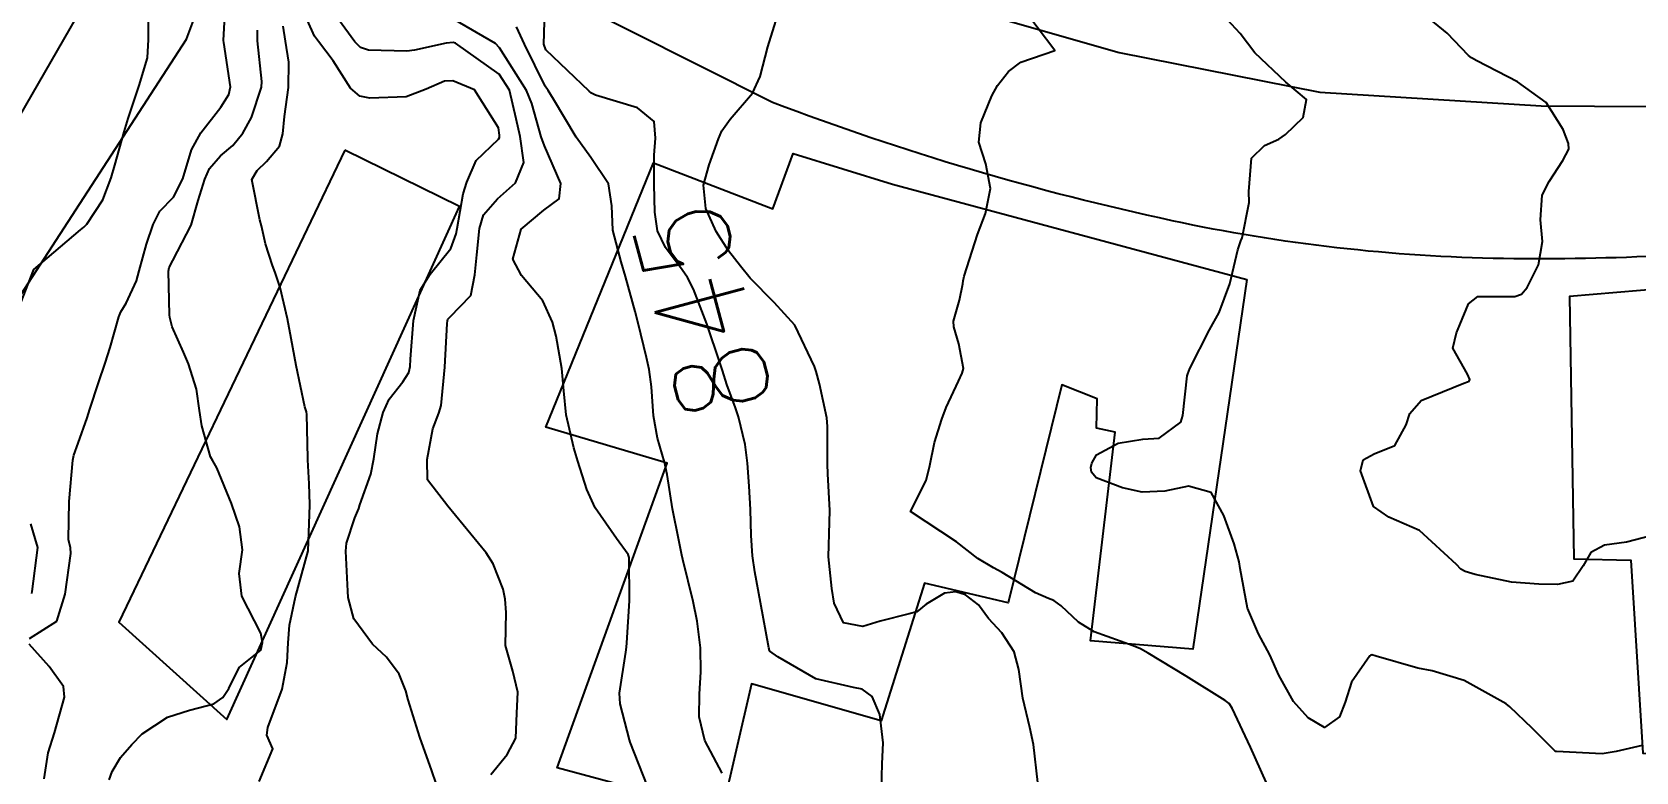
# Model space of a CAD drawing. Header units: metres. Extents: x 307586 to 320046, y 7427249 to 7434250.
# Drawn here: x 319370.8 to 319440.1, y 7429163.7 to 7429195.7 of the extents above; entities that cross this region are included whole.
import ezdxf
from ezdxf.enums import TextEntityAlignment as Align

# ---------------------------------------------------------------- set-up
doc = ezdxf.new("R2010")
doc.units = ezdxf.units.M
doc.header["$MEASUREMENT"] = 0
for name, color, linetype in [('Cotas', 45, 'Continuous'), ('Curvas de Nivel 1m', 11, 'Continuous'), ('Curvas de Nivel 5m', 15, 'Continuous'), ('Edificações', 30, 'Continuous'), ('Vias Primárias', 230, 'Continuous')]:
    doc.layers.add(name, color=color, linetype=linetype)
doc.styles.add('Style-STANDARD', font='STANDARD.shx')

msp = doc.modelspace()

# ---------------------------------------------------------------- linework, layer by layer
at = {"layer": 'Curvas de Nivel 1m', "flags": 128}
for points, elevation in [([(319370.664, 7429169.449), (319371.853, 7429170.205), (319372.207, 7429171.377), (319372.459, 7429173.122), (319372.442, 7429173.374), (319372.358, 7429173.736), (319372.385, 7429175.375), (319372.548, 7429177.161), (319372.592, 7429177.373), (319372.768, 7429177.89), (319373.156, 7429178.99), (319373.27, 7429179.365), (319373.65, 7429180.511), (319373.939, 7429181.359), (319374.152, 7429182.024), (319374.527, 7429183.353), (319374.611, 7429183.577), (319374.842, 7429183.943), (319375.297, 7429184.905), (319375.406, 7429185.345), (319375.719, 7429186.497), (319376.007, 7429187.339), (319376.304, 7429187.921), (319376.895, 7429188.524), (319377.3, 7429189.324), (319377.666, 7429190.574), (319378.07, 7429191.313), (319378.944, 7429192.417), (319379.288, 7429192.959), (319379.351, 7429193.296), (319379.067, 7429195.213), (319379.06, 7429195.299), (319379.147, 7429197.153)], 838), ([(319370.29, 7429183.956), (319370.863, 7429185.4), (319372.88, 7429187.114), (319373.016, 7429187.234), (319373.148, 7429187.367), (319373.842, 7429188.412), (319374.203, 7429189.357), (319374.363, 7429189.904), (319374.761, 7429191.352), (319374.798, 7429191.487), (319374.939, 7429191.929), (319375.291, 7429193.005), (319375.407, 7429193.345), (319375.768, 7429194.545), (319375.808, 7429195.342), (319375.807, 7429196.53)], 837), ([(319388.238, 7429163.184), (319388.052, 7429163.735), (319387.541, 7429165.191), (319387.036, 7429166.799), (319386.927, 7429167.197), (319386.65, 7429167.913), (319386.1, 7429168.651), (319385.488, 7429169.218), (319384.679, 7429170.301), (319384.443, 7429171.233), (319384.42, 7429171.508), (319384.34, 7429173.234), (319384.372, 7429173.58), (319384.734, 7429174.667), (319384.895, 7429175.074), (319384.95, 7429175.228), (319385.422, 7429176.558), (319385.55, 7429177.222), (319385.701, 7429178.294), (319385.946, 7429179.218), (319386.212, 7429179.795), (319386.803, 7429180.541), (319387.059, 7429180.956), (319387.114, 7429181.205), (319387.135, 7429181.524), (319387.266, 7429183.204), (319387.547, 7429184.505), (319387.989, 7429185.193), (319388.874, 7429186.315), (319389.111, 7429186.947), (319389.148, 7429187.177), (319389.409, 7429188.664), (319389.562, 7429189.173), (319389.974, 7429190.112), (319390.931, 7429191.031), (319390.983, 7429191.109), (319390.976, 7429191.159), (319390.973, 7429191.2), (319390.936, 7429191.516), (319389.901, 7429193.171), (319388.959, 7429193.553), (319388.604, 7429193.539), (319387.81, 7429193.197), (319386.949, 7429192.859), (319385.371, 7429192.804), (319384.949, 7429192.885), (319384.534, 7429193.234), (319383.79, 7429194.423), (319383.152, 7429195.248), (319382.985, 7429195.491), (319382.444, 7429196.705)], 841), ([(319424.108, 7429163.247), (319423.435, 7429164.762), (319422.64, 7429166.451), (319422.514, 7429166.644), (319422.343, 7429166.775), (319420.658, 7429167.831), (319419.014, 7429168.817), (319418.675, 7429169.009), (319418.363, 7429169.136), (319416.682, 7429169.741), (319415.998, 7429170.163), (319415.244, 7429170.862), (319414.93, 7429171.101), (319414.696, 7429171.186), (319414.139, 7429171.435), (319412.707, 7429172.304), (319412.324, 7429172.511), (319411.652, 7429172.906), (319410.724, 7429173.64), (319408.743, 7429174.94), (319409.41, 7429176.28), (319409.573, 7429176.932), (319409.784, 7429177.924), (319410.1, 7429178.927), (319410.287, 7429179.436), (319410.81, 7429180.582), (319410.971, 7429180.918), (319411.025, 7429181.127), (319410.826, 7429182.186), (319410.608, 7429182.922), (319410.594, 7429183.165), (319410.85, 7429184.07), (319410.995, 7429184.783), (319411.016, 7429184.918), (319411.056, 7429185.108), (319411.64, 7429186.909), (319411.979, 7429187.821), (319412.194, 7429188.901), (319411.989, 7429189.97), (319411.686, 7429190.909), (319411.775, 7429191.741), (319412.251, 7429192.901), (319412.506, 7429193.35), (319412.969, 7429193.961), (319413.505, 7429194.355), (319414.983, 7429194.87), (319413.457, 7429196.885)], 847), ([(319440.733, 7429173.898), (319439.673, 7429173.626), (319438.727, 7429173.496), (319438.139, 7429173.169), (319437.81, 7429172.589), (319437.365, 7429171.935), (319436.705, 7429171.784), (319435.891, 7429171.798), (319434.706, 7429171.89), (319433.135, 7429172.219), (319432.71, 7429172.349), (319432.517, 7429172.459), (319432.333, 7429172.656), (319430.735, 7429174.128), (319429.416, 7429174.693), (319428.748, 7429175.161), (319428.185, 7429176.706), (319428.304, 7429177.173), (319428.774, 7429177.438), (319429.67, 7429177.801), (319430.164, 7429178.686), (319430.311, 7429179.172), (319430.804, 7429179.74), (319432.653, 7429180.494), (319432.812, 7429180.546), (319432.882, 7429180.579), (319432.904, 7429180.649), (319432.815, 7429180.876), (319432.171, 7429182.004), (319432.331, 7429182.658), (319432.483, 7429183.01), (319432.852, 7429183.915), (319433.262, 7429184.241), (319434.857, 7429184.24), (319435.143, 7429184.342), (319435.388, 7429184.625), (319435.884, 7429185.609), (319436.055, 7429186.618), (319435.968, 7429187.549), (319436.031, 7429188.619), (319436.332, 7429189.203), (319436.928, 7429190.113), (319437.185, 7429190.606), (319437.17, 7429190.841), (319436.941, 7429191.45), (319436.203, 7429192.618), (319434.966, 7429193.513), (319433.209, 7429194.418), (319432.981, 7429194.55), (319432.859, 7429194.652), (319431.936, 7429195.609), (319431, 7429196.375)], 849), ([(319374.116, 7429163.355), (319374.248, 7429163.704), (319374.607, 7429164.307), (319375.087, 7429164.872), (319375.54, 7429165.336), (319376.63, 7429166.058), (319377.58, 7429166.364), (319378.636, 7429166.637), (319379.03, 7429166.905), (319379.287, 7429167.294), (319379.736, 7429168.205), (319380.66, 7429168.952), (319380.738, 7429169.279), (319380.669, 7429169.689), (319379.843, 7429171.288), (319379.734, 7429172.258), (319379.869, 7429173.288), (319379.741, 7429174.277), (319379.403, 7429175.293), (319378.758, 7429176.834), (319378.586, 7429177.128), (319378.498, 7429177.304), (319378.111, 7429178.644), (319378.009, 7429179.312), (319377.88, 7429180.23), (319377.542, 7429181.319), (319377.322, 7429181.827), (319376.829, 7429182.926), (319376.735, 7429183.331), (319376.725, 7429183.441), (319376.68, 7429185.332), (319376.708, 7429185.488), (319376.868, 7429185.789), (319377.654, 7429187.318), (319377.961, 7429188.382), (319378.249, 7429189.31), (319378.448, 7429189.769), (319378.918, 7429190.32), (319379.455, 7429190.765), (319379.895, 7429191.29), (319380.262, 7429191.965), (319380.7, 7429193.283), (319380.714, 7429193.525), (319380.515, 7429195.285), (319380.528, 7429195.745)], 839), ([(319390.599, 7429163.585), (319391.312, 7429164.45), (319391.692, 7429165.144), (319391.726, 7429166.236), (319391.765, 7429167.143), (319391.553, 7429168.048), (319391.234, 7429169.151), (319391.261, 7429170.575), (319391.229, 7429171.152), (319391.136, 7429171.592), (319390.708, 7429172.681), (319390.397, 7429173.163), (319388.743, 7429175.18), (319387.875, 7429176.314), (319387.851, 7429177.194), (319388.101, 7429178.515), (319388.356, 7429179.186), (319388.453, 7429179.52), (319388.622, 7429181.183), (319388.725, 7429183.074), (319388.729, 7429183.182), (319388.754, 7429183.261), (319388.835, 7429183.344), (319389.738, 7429184.283), (319389.917, 7429185.169), (319390, 7429186.041), (319390.118, 7429187.168), (319390.285, 7429187.77), (319390.896, 7429188.46), (319391.672, 7429189.148), (319392.031, 7429190.028), (319391.87, 7429191.146), (319391.705, 7429191.913), (319391.413, 7429193.153), (319390.963, 7429193.849), (319389.076, 7429195.179), (319388.983, 7429195.212), (319388.675, 7429195.185), (319387.309, 7429194.874), (319386.977, 7429194.829), (319385.323, 7429194.882), (319384.979, 7429194.989), (319384.723, 7429195.233), (319384.023, 7429196.209)], 842), ([(319397.381, 7429163.072), (319396.621, 7429164.97), (319396.593, 7429165.08), (319396.192, 7429166.64), (319396.159, 7429167.087), (319396.444, 7429168.866), (319396.471, 7429169.083), (319396.483, 7429169.265), (319396.592, 7429171.082), (319396.582, 7429172.961), (319396.537, 7429173.092), (319396.039, 7429173.781), (319395.12, 7429175.106), (319394.751, 7429175.897), (319394.37, 7429177.114), (319394.197, 7429177.688), (319393.865, 7429179.119), (319393.765, 7429180.154), (319393.672, 7429181.121), (319393.434, 7429182.516), (319393.275, 7429183.126), (319392.847, 7429184.042), (319391.928, 7429185.144), (319391.562, 7429185.841), (319391.909, 7429187.145), (319392.891, 7429187.967), (319393.563, 7429188.457), (319393.629, 7429189.123), (319392.927, 7429190.746), (319392.781, 7429191.132), (319392.381, 7429192.572), (319392.15, 7429193.142), (319390.98, 7429194.98), (319390.81, 7429195.162), (319388.993, 7429196.223)], 843), ([(319400.602, 7429163.643), (319399.85, 7429165.048), (319399.609, 7429166.074), (319399.625, 7429167.05), (319399.686, 7429168.016), (319399.666, 7429169.05), (319399.52, 7429170.212), (319399.347, 7429171.053), (319398.903, 7429172.866), (319398.859, 7429173.059), (319398.723, 7429173.701), (319398.453, 7429175.064), (319398.226, 7429176.537), (319398.112, 7429177.07), (319397.814, 7429178.115), (319397.633, 7429179.077), (319397.543, 7429180.338), (319397.454, 7429181.08), (319397.33, 7429181.595), (319396.972, 7429183.088), (319396.84, 7429183.582), (319396.425, 7429185.094), (319396.235, 7429185.731), (319395.881, 7429187.1), (319395.84, 7429188.154), (319395.684, 7429189.102), (319394.92, 7429190.243), (319394.291, 7429191.116), (319393.316, 7429192.759), (319393.081, 7429193.129), (319392.956, 7429193.325), (319392.053, 7429195.144), (319391.721, 7429195.88)], 844), ([(319414.243, 7429163.229), (319414.051, 7429164.876), (319413.895, 7429165.613), (319413.592, 7429166.881), (319413.422, 7429168.122), (319413.224, 7429168.884), (319412.681, 7429169.704), (319412.114, 7429170.325), (319411.676, 7429170.905), (319411.121, 7429171.338), (319410.698, 7429171.472), (319410.205, 7429171.417), (319409.418, 7429170.933), (319409.019, 7429170.607), (319408.689, 7429170.528), (319407.436, 7429170.202), (319406.683, 7429169.972), (319405.851, 7429170.139), (319405.436, 7429170.979), (319405.338, 7429171.619), (319405.191, 7429172.983), (319405.238, 7429174.48), (319405.25, 7429174.985), (319405.166, 7429176.578), (319405.16, 7429176.986), (319405.16, 7429178.613), (319405.119, 7429178.987), (319404.808, 7429180.454), (319404.666, 7429180.991), (319404.598, 7429181.209), (319403.748, 7429183.001), (319402.847, 7429183.981), (319401.815, 7429185.026), (319401.387, 7429185.551), (319400.875, 7429186.207), (319400.337, 7429187.045), (319399.899, 7429188.044), (319399.791, 7429189.051), (319400.041, 7429189.93), (319400.447, 7429191.045), (319400.589, 7429191.39), (319400.942, 7429191.902), (319401.908, 7429193.026), (319402.247, 7429193.737), (319402.576, 7429195.016), (319402.996, 7429196.358)], 846), ([(319440.351, 7429164.838), (319439.227, 7429164.574), (319438.718, 7429164.482), (319438.621, 7429164.477), (319436.656, 7429164.566), (319436.623, 7429164.573), (319436.576, 7429164.601), (319435.599, 7429165.582), (319434.642, 7429166.508), (319434.481, 7429166.632), (319432.658, 7429167.637), (319431.281, 7429168.053), (319430.665, 7429168.178), (319428.86, 7429168.698), (319428.673, 7429168.75), (319428.631, 7429168.743), (319428.591, 7429168.701), (319427.793, 7429167.572), (319427.517, 7429166.711), (319427.284, 7429166.066), (319426.632, 7429165.61), (319425.928, 7429166.023), (319425.289, 7429166.74), (319424.66, 7429167.867), (319424.27, 7429168.754), (319423.783, 7429169.658), (319423.305, 7429170.764), (319422.99, 7429172.488), (319422.942, 7429172.768), (319422.724, 7429173.54), (319422.284, 7429174.777), (319421.739, 7429175.771), (319420.755, 7429176.035), (319419.735, 7429175.828), (319418.753, 7429175.779), (319417.896, 7429175.971), (319416.758, 7429176.403), (319416.554, 7429176.646), (319416.538, 7429176.852), (319416.578, 7429177.039), (319416.771, 7429177.389), (319417.712, 7429177.903), (319418.782, 7429178.064), (319419.483, 7429178.112), (319420.42, 7429178.804), (319420.512, 7429179.086), (319420.695, 7429180.801), (319420.717, 7429180.898), (319420.816, 7429181.124), (319421.665, 7429182.788), (319422.081, 7429183.545), (319422.542, 7429184.775), (319422.878, 7429186.247), (319423.009, 7429186.642), (319423.069, 7429186.768), (319423.372, 7429188.299), (319423.355, 7429188.766), (319423.481, 7429190.211), (319424.041, 7429190.759), (319424.654, 7429191.034), (319424.938, 7429191.228), (319425.712, 7429191.976), (319425.854, 7429192.741), (319424.964, 7429193.498), (319423.621, 7429194.764), (319422.991, 7429195.596), (319422.429, 7429196.21)], 848), ([(319370.764, 7429171.399), (319370.783, 7429171.488), (319371.036, 7429173.395), (319370.728, 7429174.416)], 837), ([(319371.309, 7429163.389), (319371.477, 7429164.52), (319371.746, 7429165.383), (319372.188, 7429166.926), (319372.133, 7429167.378), (319371.514, 7429168.25), (319370.661, 7429169.217)], 838)]:
    msp.add_lwpolyline(points, dxfattribs=dict(at, elevation=elevation))
at = {"layer": 'Curvas de Nivel 5m', "flags": 128}
for points, elevation in [([(319407.491, 7429162.951), (319407.52, 7429164.041), (319407.552, 7429164.951), (319407.41, 7429166.177), (319407.085, 7429166.956), (319406.647, 7429167.26), (319406.277, 7429167.337), (319404.654, 7429167.714), (319403.001, 7429168.665), (319402.662, 7429168.908), (319402.636, 7429168.984), (319402.631, 7429169.01), (319402.625, 7429169.049), (319402.26, 7429171.016), (319402.017, 7429172.331), (319401.914, 7429173.022), (319401.848, 7429173.902), (319401.824, 7429175.024), (319401.773, 7429176.044), (319401.702, 7429177.026), (319401.592, 7429177.845), (319401.305, 7429179.032), (319401.172, 7429179.418), (319400.804, 7429180.429), (319400.612, 7429181.042), (319400.514, 7429181.345), (319399.932, 7429183.049), (319399.362, 7429184.549), (319399.103, 7429185.058), (319398.866, 7429185.392), (319398.15, 7429186.346), (319397.814, 7429187.076), (319397.687, 7429187.874), (319397.667, 7429189.079), (319397.664, 7429190.336), (319397.725, 7429191.078), (319397.66, 7429191.799), (319396.946, 7429192.383), (319395.126, 7429192.934), (319394.952, 7429193.018), (319394.848, 7429193.111), (319392.979, 7429194.895), (319392.892, 7429195.131), (319392.96, 7429197.088)], 845), ([(319380.593, 7429163.28), (319381.191, 7429164.695), (319380.925, 7429165.275), (319380.967, 7429165.615), (319381.588, 7429167.266), (319381.811, 7429168.419), (319381.852, 7429169.262), (319381.903, 7429170.033), (319382.169, 7429171.258), (319382.713, 7429173.25), (319382.778, 7429175.214), (319382.779, 7429175.25), (319382.752, 7429176.14), (319382.694, 7429177.183), (319382.692, 7429177.251), (319382.659, 7429179.13), (319382.634, 7429179.252), (319382.569, 7429179.47), (319382.189, 7429181.259), (319381.983, 7429182.421), (319381.823, 7429183.265), (319381.502, 7429184.622), (319381.292, 7429185.274), (319381.168, 7429185.577), (319380.875, 7429186.513), (319380.698, 7429187.282), (319380.619, 7429187.549), (319380.281, 7429189.286), (319380.514, 7429189.679), (319380.915, 7429190.063), (319381.466, 7429190.731), (319381.612, 7429191.27), (319381.686, 7429192.014), (319381.859, 7429193.266), (319381.876, 7429194.36), (319381.733, 7429195.269), (319381.637, 7429195.918)], 840)]:
    msp.add_lwpolyline(points, dxfattribs=dict(at, elevation=elevation))
at = {"layer": 'Edificações'}
for points in [[(319383.695, 7429203.469), (319380.338, 7429206.343), (319374.818, 7429200.006), (319368.626, 7429189.257), (319365.89, 7429184.362), (319368.911, 7429182.206), (319377.454, 7429195.351), (319378.366, 7429197.795), (319383.695, 7429203.469)], [(319384.296, 7429190.564), (319374.53, 7429170.167), (319379.191, 7429165.955), (319389.253, 7429188.125), (319384.296, 7429190.564)], [(319423.272, 7429184.963), (319420.946, 7429168.993), (319416.513, 7429169.356), (319417.578, 7429178.379), (319416.775, 7429178.551), (319416.804, 7429179.812), (319415.283, 7429180.413), (319412.955, 7429171.003), (319409.345, 7429171.848), (319407.465, 7429165.892), (319401.869, 7429167.496), (319400.581, 7429161.947), (319393.472, 7429163.871), (319398.225, 7429177.029), (319392.983, 7429178.591), (319397.636, 7429190.004), (319402.796, 7429188.025), (319403.671, 7429190.418), (319407.955, 7429189.083), (319423.272, 7429184.963)], [(319463.802, 7429158.83), (319462.905, 7429165.185), (319468.599, 7429166.025), (319472.417, 7429167.706), (319468.925, 7429182.265), (319466.789, 7429189.152), (319452.552, 7429185.532), (319437.216, 7429184.239), (319437.405, 7429172.905), (319439.864, 7429172.841), (319440.382, 7429164.502), (319443.037, 7429164.42), (319442.971, 7429182.357), (319453.196, 7429183.375), (319455.267, 7429169.995), (319452.096, 7429169.93), (319453.582, 7429162.344)]]:
    msp.add_lwpolyline(points, dxfattribs=at)
at = {"layer": 'Vias Primárias'}
for points in [[(319447.139, 7429293.943), (319438.794, 7429293.405), (319431.212, 7429292.427), (319425.963, 7429291.183), (319418.75, 7429289.375), (319410.233, 7429285.763), (319403.33, 7429281.772), (319399.066, 7429279.299), (319390.273, 7429272.641), (319381.61, 7429264.016), (319374.946, 7429257.486), (319367.646, 7429249.213, 0.259171), (319364.986, 7429237.893), (319365.753, 7429234.965), (319371.717, 7429226.152), (319380.384, 7429216.678), (319388.372, 7429210.129), (319396.857, 7429203.138), (319403.944, 7429199.569), (319410.942, 7429196.726), (319417.759, 7429194.782), (319426.426, 7429193.066), (319435.998, 7429192.479), (319442.909, 7429192.435)], [(319447.139, 7429293.943), (319438.794, 7429293.405), (319431.212, 7429292.427), (319425.963, 7429291.183), (319418.75, 7429289.375), (319410.233, 7429285.763), (319403.33, 7429281.772), (319399.066, 7429279.299), (319390.273, 7429272.641), (319381.61, 7429264.016), (319374.946, 7429257.486), (319367.646, 7429249.213, 0.259171), (319364.986, 7429237.893), (319365.753, 7429234.965), (319371.717, 7429226.152), (319380.384, 7429216.678), (319388.372, 7429210.129), (319396.857, 7429203.138), (319403.944, 7429199.569), (319410.942, 7429196.726), (319417.759, 7429194.782), (319426.426, 7429193.066), (319435.998, 7429192.479), (319442.909, 7429192.435)], [(319448.503, 7429186.604, -0.033634), (319434.364, 7429185.875, -0.048962), (319420.052, 7429187.507, -0.038194), (319402.776, 7429192.62), (319393.402, 7429197.348), (319385.925, 7429202.587), (319376.168, 7429211.18), (319367.702, 7429220.508), (319360.222, 7429229.667), (319350.553, 7429240.751), (319344.49, 7429249.307)], [(319448.503, 7429186.604, -0.033634), (319434.364, 7429185.875, -0.048962), (319420.052, 7429187.507, -0.038194), (319402.776, 7429192.62), (319393.402, 7429197.348), (319385.925, 7429202.587), (319376.168, 7429211.18), (319367.702, 7429220.508), (319360.222, 7429229.667), (319350.553, 7429240.751), (319344.49, 7429249.307)]]:
    msp.add_lwpolyline(points, format="xyb", dxfattribs=at)
msp.add_rational_spline([(319426.323, 7429109.899), (319424.377, 7429109.647), (319422.432, 7429109.394), (319416.523, 7429108.203), (319410.614, 7429107.011), (319404.755, 7429105.698), (319398.897, 7429104.386), (319392.541, 7429103.022), (319386.185, 7429101.659), (319380.519, 7429100.639), (319374.853, 7429099.619), (319369.129, 7429099.533), (319363.405, 7429099.446), (319354.074, 7429099.873), (319344.743, 7429100.3), (319338.643, 7429100.759), (319332.544, 7429101.218), (319328.065, 7429102.546), (319323.587, 7429103.875), (319320.368, 7429105.51), (319317.149, 7429107.144), (319313.761, 7429110.005), (319310.372, 7429112.865), (319306.814, 7429116.644), (319303.256, 7429120.422), (319299.867, 7429124.169), (319296.478, 7429127.916), (319293.481, 7429131.866), (319290.484, 7429135.815), (319288.306, 7429138.983), (319286.127, 7429142.151), (319283.487, 7429146.188), (319280.847, 7429150.225), (319278.549, 7429154.005), (319276.251, 7429157.784), (319273.901, 7429161.822), (319271.55, 7429165.86), (319270.205, 7429169.198), (319268.859, 7429172.536), (319267.361, 7429176.809), (319265.863, 7429181.081), (319263.803, 7429185.715), (319261.743, 7429190.348), (319260.499, 7429193.807), (319259.255, 7429197.267), (319257.635, 7429201.779), (319256.016, 7429206.291), (319254.959, 7429209.493), (319253.903, 7429212.696), (319252.608, 7429217.641), (319251.313, 7429222.586), (319249.63, 7429230.009), (319247.946, 7429237.432), (319247.119, 7429242.953), (319246.291, 7429248.475), (319244.863, 7429256.11), (319243.434, 7429263.745), (319242.505, 7429268.482), (319241.575, 7429273.219), (319240.645, 7429284.077), (319239.715, 7429294.935), (319239.547, 7429303.076), (319239.378, 7429311.217), (319239.322, 7429320.308), (319239.267, 7429329.399), (319239.436, 7429339.335), (319239.605, 7429349.27), (319239.492, 7429352.682), (319239.379, 7429356.094), (319239.729, 7429368.018), (319240.079, 7429379.942), (319240.108, 7429382.838), (319240.138, 7429385.733), (319240.9, 7429390.728), (319241.663, 7429395.723), (319243.219, 7429400.503), (319244.775, 7429405.283), (319247.565, 7429413.858), (319255.515, 7429418.113), (319260.996, 7429421.046), (319267.212, 7429420.935), (319273.126, 7429420.829), (319278.59, 7429418.564), (319286.218, 7429415.46), (319293.846, 7429412.356), (319300.523, 7429409.214), (319307.2, 7429406.073), (319314.517, 7429402.997), (319321.835, 7429399.921), (319327.449, 7429397.561), (319328.97, 7429391.664)], [1, 1, 1, 1, 1, 1, 1, 1, 1, 1, 1, 1, 1, 1, 1, 1, 1, 1, 1, 1, 1, 1, 1, 1, 1, 1, 1, 1, 1, 1, 1, 1, 1, 1, 1, 1, 1, 1, 1, 1, 1, 1, 1, 1, 1, 1, 1, 1, 1, 1, 1, 1, 1, 1, 1, 1, 1, 1, 1, 1, 1, 1, 1, 1, 1, 1, 1, 1, 1, 1, 1, 1, 1, 1, 1, 1, 1, 0.927778470966, 1, 0.967754199408, 1, 0.982472319861, 1, 1, 1, 1, 1, 1, 1, 0.895992721189, 1], degree=2, knots=[28.805863, 28.805863, 28.805863, 29.242191, 29.242191, 30.242191, 30.242191, 31.242191, 31.242191, 32.242191, 32.242191, 33.242191, 33.242191, 34.242191, 34.242191, 35.242191, 35.242191, 36.242191, 36.242191, 37.242191, 37.242191, 38.242191, 38.242191, 39.242191, 39.242191, 40.242191, 40.242191, 41.242191, 41.242191, 42.242191, 42.242191, 43.242191, 43.242191, 44.242191, 44.242191, 45.242191, 45.242191, 46.242191, 46.242191, 47.242191, 47.242191, 48.242191, 48.242191, 49.242191, 49.242191, 50.242191, 50.242191, 51.242191, 51.242191, 52.242191, 52.242191, 53.242191, 53.242191, 54.242191, 54.242191, 55.242191, 55.242191, 56.242191, 56.242191, 57.242191, 57.242191, 58.242191, 58.242191, 59.242191, 59.242191, 60.242191, 60.242191, 61.242191, 61.242191, 62.242191, 62.242191, 63.242191, 63.242191, 64.242191, 64.242191, 65.242191, 65.242191, 66.242191, 66.242191, 67.006955, 67.006955, 67.516234, 67.516234, 67.891245, 67.891245, 68.891245, 68.891245, 69.891245, 69.891245, 70.891245, 70.891245, 71.811514, 71.811514, 71.811514], dxfattribs=at)
msp.add_rational_spline([(319426.323, 7429109.899), (319424.377, 7429109.647), (319422.432, 7429109.394), (319416.523, 7429108.203), (319410.614, 7429107.011), (319404.755, 7429105.698), (319398.897, 7429104.386), (319392.541, 7429103.022), (319386.185, 7429101.659), (319380.519, 7429100.639), (319374.853, 7429099.619), (319369.129, 7429099.533), (319363.405, 7429099.446), (319354.074, 7429099.873), (319344.743, 7429100.3), (319338.643, 7429100.759), (319332.544, 7429101.218), (319328.065, 7429102.546), (319323.587, 7429103.875), (319320.368, 7429105.51), (319317.149, 7429107.144), (319313.761, 7429110.005), (319310.372, 7429112.865), (319306.814, 7429116.644), (319303.256, 7429120.422), (319299.867, 7429124.169), (319296.478, 7429127.916), (319293.481, 7429131.866), (319290.484, 7429135.815), (319288.306, 7429138.983), (319286.127, 7429142.151), (319283.487, 7429146.188), (319280.847, 7429150.225), (319278.549, 7429154.005), (319276.251, 7429157.784), (319273.901, 7429161.822), (319271.55, 7429165.86), (319270.205, 7429169.198), (319268.859, 7429172.536), (319267.361, 7429176.809), (319265.863, 7429181.081), (319263.803, 7429185.715), (319261.743, 7429190.348), (319260.499, 7429193.807), (319259.255, 7429197.267), (319257.635, 7429201.779), (319256.016, 7429206.291), (319254.959, 7429209.493), (319253.903, 7429212.696), (319252.608, 7429217.641), (319251.313, 7429222.586), (319249.63, 7429230.009), (319247.946, 7429237.432), (319247.119, 7429242.953), (319246.291, 7429248.475), (319244.863, 7429256.11), (319243.434, 7429263.745), (319242.505, 7429268.482), (319241.575, 7429273.219), (319240.645, 7429284.077), (319239.715, 7429294.935), (319239.547, 7429303.076), (319239.378, 7429311.217), (319239.322, 7429320.308), (319239.267, 7429329.399), (319239.436, 7429339.335), (319239.605, 7429349.27), (319239.492, 7429352.682), (319239.379, 7429356.094), (319239.729, 7429368.018), (319240.079, 7429379.942), (319240.108, 7429382.838), (319240.138, 7429385.733), (319240.9, 7429390.728), (319241.663, 7429395.723), (319243.219, 7429400.503), (319244.775, 7429405.283), (319247.565, 7429413.858), (319255.515, 7429418.113), (319260.996, 7429421.046), (319267.212, 7429420.935), (319273.126, 7429420.829), (319278.59, 7429418.564), (319286.218, 7429415.46), (319293.846, 7429412.356), (319300.523, 7429409.214), (319307.2, 7429406.073), (319314.517, 7429402.997), (319321.835, 7429399.921), (319327.449, 7429397.561), (319328.97, 7429391.664)], [1, 1, 1, 1, 1, 1, 1, 1, 1, 1, 1, 1, 1, 1, 1, 1, 1, 1, 1, 1, 1, 1, 1, 1, 1, 1, 1, 1, 1, 1, 1, 1, 1, 1, 1, 1, 1, 1, 1, 1, 1, 1, 1, 1, 1, 1, 1, 1, 1, 1, 1, 1, 1, 1, 1, 1, 1, 1, 1, 1, 1, 1, 1, 1, 1, 1, 1, 1, 1, 1, 1, 1, 1, 1, 1, 1, 1, 0.927778470966, 1, 0.967754199408, 1, 0.982472319861, 1, 1, 1, 1, 1, 1, 1, 0.895992721189, 1], degree=2, knots=[28.805863, 28.805863, 28.805863, 29.242191, 29.242191, 30.242191, 30.242191, 31.242191, 31.242191, 32.242191, 32.242191, 33.242191, 33.242191, 34.242191, 34.242191, 35.242191, 35.242191, 36.242191, 36.242191, 37.242191, 37.242191, 38.242191, 38.242191, 39.242191, 39.242191, 40.242191, 40.242191, 41.242191, 41.242191, 42.242191, 42.242191, 43.242191, 43.242191, 44.242191, 44.242191, 45.242191, 45.242191, 46.242191, 46.242191, 47.242191, 47.242191, 48.242191, 48.242191, 49.242191, 49.242191, 50.242191, 50.242191, 51.242191, 51.242191, 52.242191, 52.242191, 53.242191, 53.242191, 54.242191, 54.242191, 55.242191, 55.242191, 56.242191, 56.242191, 57.242191, 57.242191, 58.242191, 58.242191, 59.242191, 59.242191, 60.242191, 60.242191, 61.242191, 61.242191, 62.242191, 62.242191, 63.242191, 63.242191, 64.242191, 64.242191, 65.242191, 65.242191, 66.242191, 66.242191, 67.006955, 67.006955, 67.516234, 67.516234, 67.891245, 67.891245, 68.891245, 68.891245, 69.891245, 69.891245, 70.891245, 70.891245, 71.811514, 71.811514, 71.811514], dxfattribs=at)

# ---------------------------------------------------------------- texts
at = {"layer": 'Cotas', "style": 'Style-STANDARD'}
msp.add_text('845', height=4, rotation=104.98679, dxfattribs=at).set_placement((319399.744, 7429183.607, 845), align=Align.MIDDLE_CENTER)

doc.saveas('drawing.dxf')
